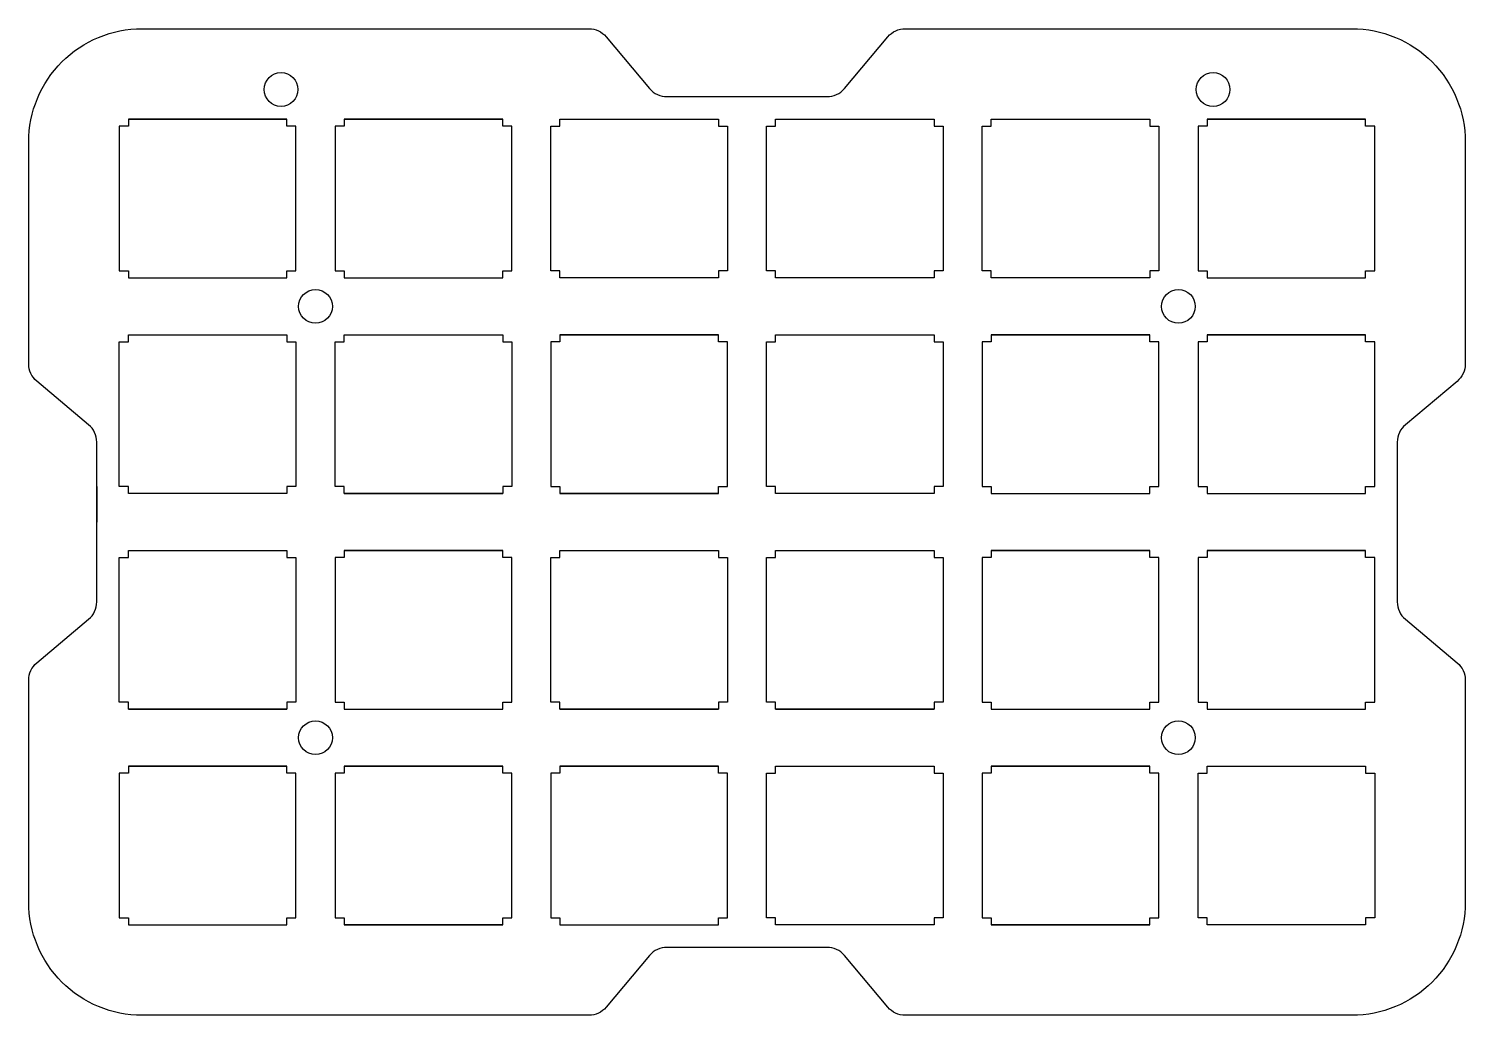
# Model space of a CAD drawing. Header units: millimetres. Extents: x 0 to 127, y 0 to 87.
import ezdxf

# ---------------------------------------------------------------- set-up
doc = ezdxf.new("R2010")
doc.units = ezdxf.units.MM
doc.layers.get('0').update_dxf_attribs({"linetype": 'CONTINUOUS'})

msp = doc.modelspace()

# ---------------------------------------------------------------- linework, layer by layer
for p, q in [((8.8, 79.15), (22.8, 79.15)), ((27.85, 79.15), (41.85, 79.15)), ((46.9, 79.15), (60.9, 79.15)), ((65.95, 79.15), (79.95, 79.15)), ((85, 79.15), (99, 79.15)), ((104.05, 79.15), (118.05, 79.15)), ((8.8, 65.15), (22.8, 65.15)), ((27.85, 65.15), (41.85, 65.15)), ((60.9, 65.15), (46.9, 65.15)), ((79.95, 65.15), (65.95, 65.15)), ((99, 65.15), (85, 65.15)), ((104.05, 65.15), (118.05, 65.15)), ((8.8, 60.1), (22.8, 60.1)), ((27.85, 60.1), (41.85, 60.1)), ((46.9, 60.1), (60.9, 60.1)), ((65.95, 60.1), (79.95, 60.1)), ((85, 60.1), (99, 60.1)), ((104.05, 60.1), (118.05, 60.1)), ((6, 46.7), (6, 43.57)), ((22.8, 46.1), (8.8, 46.1)), ((27.85, 46.1), (41.85, 46.1)), ((60.9, 46.1), (46.9, 46.1)), ((79.95, 46.1), (65.95, 46.1)), ((85, 46.1), (99, 46.1)), ((104.05, 46.1), (118.05, 46.1)), ((8.8, 41.05), (22.8, 41.05)), ((27.85, 41.05), (41.85, 41.05)), ((46.9, 41.05), (60.9, 41.05)), ((65.95, 41.05), (79.95, 41.05)), ((85, 41.05), (99, 41.05)), ((104.05, 41.05), (118.05, 41.05)), ((8.8, 27.05), (22.8, 27.05)), ((27.85, 27.05), (41.85, 27.05)), ((46.9, 27.05), (60.9, 27.05)), ((65.95, 27.05), (79.95, 27.05)), ((85, 27.05), (99, 27.05)), ((104.05, 27.05), (118.05, 27.05)), ((8.8, 22), (22.8, 22)), ((27.85, 22), (41.85, 22)), ((46.9, 22), (60.9, 22)), ((65.95, 22), (79.95, 22)), ((85, 22), (99, 22)), ((104.05, 22), (118.05, 22)), ((8.8, 8), (22.8, 8)), ((41.85, 8), (27.85, 8)), ((46.9, 8), (60.9, 8)), ((79.95, 8), (65.95, 8)), ((99, 8), (85, 8)), ((118.05, 8), (104.05, 8))]:
    msp.add_line(p, q)
msp.add_lwpolyline([(50.99, 86.44), (54.83, 81.86, 0.22171), (56.36, 81.15), (70.49, 81.15, 0.221558), (72.02, 81.86), (75.87, 86.44, -0.221558), (77.4, 87.15), (116.85, 87.15, -0.414214), (126.85, 77.15), (126.85, 57.54, -0.221862), (126.13, 56), (121.57, 52.17, 0.221862), (120.85, 50.64), (120.85, 43.57), (120.85, 36.51, 0.22167), (121.56, 34.98), (126.14, 31.14, -0.22167), (126.85, 29.61), (126.85, 10, -0.414214), (116.85, 0), (77.4, 0, -0.221587), (75.86, 0.71), (72.02, 5.29, 0.221587), (70.49, 6), (63.42, 6), (56.36, 6, 0.221726), (54.83, 5.29), (50.99, 0.71, -0.221726), (49.46, 0), (10, 0, -0.414214), (0, 10), (0, 29.6, -0.221602), (0.71, 31.14), (5.29, 34.98, 0.221602), (6, 36.51), (6, 43.57), (6, 50.64, 0.221613), (5.29, 52.17), (0.71, 56.01, -0.221613), (0, 57.54), (0, 77.15, -0.414214), (10, 87.15), (49.46, 87.15, -0.22171)], format="xyb", close=True)
for points in [[(22.8, 79.15), (8.8, 79.15), (8.8, 78.55), (8, 78.55), (8, 65.75), (8.8, 65.75), (8.8, 65.15), (22.8, 65.15), (22.8, 65.75), (23.6, 65.75), (23.6, 78.55), (22.8, 78.55)], [(27.85, 65.15), (41.85, 65.15), (41.85, 65.75), (42.65, 65.75), (42.65, 78.55), (41.85, 78.55), (41.85, 79.15), (27.85, 79.15), (27.85, 78.55), (27.05, 78.55), (27.05, 65.75), (27.85, 65.75)], [(46.1, 78.55), (46.9, 78.55), (46.9, 79.15), (60.9, 79.15), (60.9, 78.55), (61.7, 78.55), (61.7, 65.75), (60.9, 65.75), (60.9, 65.15), (46.9, 65.15), (46.9, 65.75), (46.1, 65.75)], [(79.95, 65.75), (79.95, 65.15), (65.95, 65.15), (65.95, 65.75), (65.15, 65.75), (65.15, 78.55), (65.95, 78.55), (65.95, 79.15), (79.95, 79.15), (79.95, 78.55), (80.75, 78.55), (80.75, 65.75)], [(99.8, 65.75), (99, 65.75), (99, 65.15), (85, 65.15), (85, 65.75), (84.2, 65.75), (84.2, 78.55), (85, 78.55), (85, 79.15), (99, 79.15), (99, 78.55), (99.8, 78.55)], [(118.85, 65.75), (118.85, 78.55), (118.05, 78.55), (118.05, 79.15), (104.05, 79.15), (104.05, 78.55), (103.25, 78.55), (103.25, 65.75), (104.05, 65.75), (104.05, 65.15), (118.05, 65.15), (118.05, 65.75)], [(22.8, 46.7), (22.8, 46.1), (8.8, 46.1), (8.8, 46.7), (8, 46.7), (8, 59.5), (8.8, 59.5), (8.8, 60.1), (22.8, 60.1), (22.8, 59.5), (23.6, 59.5), (23.6, 46.7)], [(27.85, 59.5), (27.85, 60.1), (41.85, 60.1), (41.85, 59.5), (42.65, 59.5), (42.65, 46.7), (41.85, 46.7), (41.85, 46.1), (27.85, 46.1), (27.85, 46.7), (27.05, 46.7), (27.05, 59.5)], [(60.9, 60.1), (46.9, 60.1), (46.9, 59.5), (46.1, 59.5), (46.1, 46.7), (46.9, 46.7), (46.9, 46.1), (60.9, 46.1), (60.9, 46.7), (61.7, 46.7), (61.7, 59.5), (60.9, 59.5)], [(79.95, 46.7), (79.95, 46.1), (65.95, 46.1), (65.95, 46.7), (65.15, 46.7), (65.15, 59.5), (65.95, 59.5), (65.95, 60.1), (79.95, 60.1), (79.95, 59.5), (80.75, 59.5), (80.75, 46.7)], [(84.2, 59.5), (84.2, 46.7), (85, 46.7), (85, 46.1), (99, 46.1), (99, 46.7), (99.8, 46.7), (99.8, 59.5), (99, 59.5), (99, 60.1), (85, 60.1), (85, 59.5)], [(104.05, 46.1), (118.05, 46.1), (118.05, 46.7), (118.85, 46.7), (118.85, 59.5), (118.05, 59.5), (118.05, 60.1), (104.05, 60.1), (104.05, 59.5), (103.25, 59.5), (103.25, 46.7), (104.05, 46.7)], [(8, 40.45), (8.8, 40.45), (8.8, 41.05), (22.8, 41.05), (22.8, 40.45), (23.6, 40.45), (23.6, 27.65), (22.8, 27.65), (22.8, 27.05), (8.8, 27.05), (8.8, 27.65), (8, 27.65)], [(41.85, 40.45), (41.85, 41.05), (27.85, 41.05), (27.85, 40.45), (27.05, 40.45), (27.05, 27.65), (27.85, 27.65), (27.85, 27.05), (41.85, 27.05), (41.85, 27.65), (42.65, 27.65), (42.65, 40.45)], [(61.7, 27.65), (60.9, 27.65), (60.9, 27.05), (46.9, 27.05), (46.9, 27.65), (46.1, 27.65), (46.1, 40.45), (46.9, 40.45), (46.9, 41.05), (60.9, 41.05), (60.9, 40.45), (61.7, 40.45)], [(65.15, 40.45), (65.95, 40.45), (65.95, 41.05), (79.95, 41.05), (79.95, 40.45), (80.75, 40.45), (80.75, 27.65), (79.95, 27.65), (79.95, 27.05), (65.95, 27.05), (65.95, 27.65), (65.15, 27.65)], [(99, 40.45), (99, 41.05), (85, 41.05), (85, 40.45), (84.2, 40.45), (84.2, 27.65), (85, 27.65), (85, 27.05), (99, 27.05), (99, 27.65), (99.8, 27.65), (99.8, 40.45)], [(118.85, 27.65), (118.85, 40.45), (118.05, 40.45), (118.05, 41.05), (104.05, 41.05), (104.05, 40.45), (103.25, 40.45), (103.25, 27.65), (104.05, 27.65), (104.05, 27.05), (118.05, 27.05), (118.05, 27.65)], [(22.8, 22), (8.8, 22), (8.8, 21.4), (8, 21.4), (8, 8.6), (8.8, 8.6), (8.8, 8), (22.8, 8), (22.8, 8.6), (23.6, 8.6), (23.6, 21.4), (22.8, 21.4)], [(27.05, 8.6), (27.85, 8.6), (27.85, 8), (41.85, 8), (41.85, 8.6), (42.65, 8.6), (42.65, 21.4), (41.85, 21.4), (41.85, 22), (27.85, 22), (27.85, 21.4), (27.05, 21.4)], [(46.9, 8.6), (46.9, 8), (60.9, 8), (60.9, 8.6), (61.7, 8.6), (61.7, 21.4), (60.9, 21.4), (60.9, 22), (46.9, 22), (46.9, 21.4), (46.1, 21.4), (46.1, 8.6)], [(80.75, 8.6), (79.95, 8.6), (79.95, 8), (65.95, 8), (65.95, 8.6), (65.15, 8.6), (65.15, 21.4), (65.95, 21.4), (65.95, 22), (79.95, 22), (79.95, 21.4), (80.75, 21.4)], [(85, 8.6), (85, 8), (99, 8), (99, 8.6), (99.8, 8.6), (99.8, 21.4), (99, 21.4), (99, 22), (85, 22), (85, 21.4), (84.2, 21.4), (84.2, 8.6)], [(104.05, 21.4), (104.05, 22), (118.05, 22), (118.05, 21.4), (118.85, 21.4), (118.85, 8.6), (118.05, 8.6), (118.05, 8), (104.05, 8), (104.05, 8.6), (103.25, 8.6), (103.25, 21.4)]]:
    msp.add_lwpolyline(points, close=True)
for centre in [(22.28, 81.78), (104.58, 81.78), (25.32, 62.62), (101.52, 62.62), (25.32, 24.52), (101.52, 24.52)]:
    msp.add_circle(centre, 1.49)

doc.saveas('drawing.dxf')
